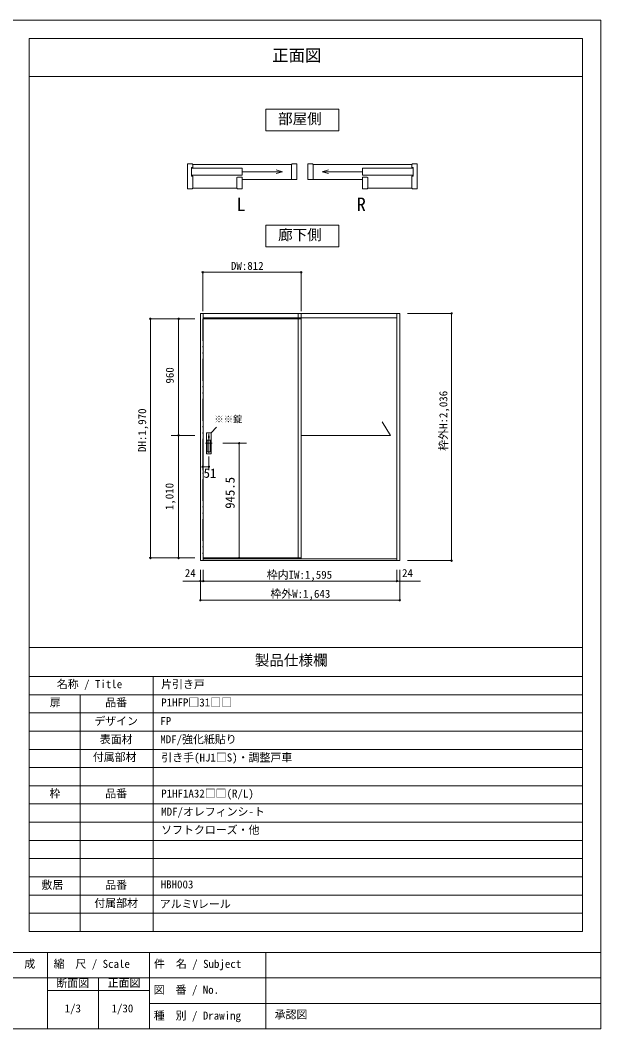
# Model space of a CAD drawing. Units: millimetres on the paper, enlarged 10 times, with parts at other scales. Extents: x -1985 to 2015, y -1370 to 1400.
# Drawn here: x 420 to 2015, y -1370 to 1400 of the extents above; entities that cross this region are included whole.
import ezdxf
from ezdxf.enums import TextEntityAlignment as Align

# ---------------------------------------------------------------- set-up
doc = ezdxf.new("R2010")
doc.units = ezdxf.units.MM
doc.header["$LTSCALE"] = 10
doc.header["$PDMODE"] = 32
doc.header["$PDSIZE"] = 4
doc.linetypes.add('DASHED_DOUBLE_DOTTED', pattern=[11, 6, -1.5, 0.25, -1.5, 0.25, -1.5])
doc.layers.add('1-1_0', color=7, linetype='Continuous', lineweight=20)
doc.layers.add('3-0', color=7, linetype='Continuous', lineweight=20)
doc.styles.add('ＭＳ ゴシック', font='')
doc.styles.get('ＭＳ ゴシック').set_extended_font_data('MS Gothic')

msp = doc.modelspace()

# ---------------------------------------------------------------- linework, layer by layer
at = {"layer": '1-1_0'}
for p, q in [((1965, 1350), (445, 1350)), ((445, -322.5), (445, 1350)), ((1965, -1102.5), (1965, 1350)), ((445, 1245), (1965, 1245)), ((1965, -322.5), (1965, 1245)), ((1965, -322.5), (1965, 1245)), ((1965, -322.5), (1965, 1245)), ((445, -1102.5), (445, -322.5)), ((445, -322.5), (1965, -322.5)), ((445, -322.5), (1965, -322.5)), ((445, -322.5), (1965, -322.5)), ((445, -322.5), (1965, -322.5)), ((445, -402.5), (1965, -402.5)), ((785, -1102.5), (785, -402.5)), ((445, -452.5), (1965, -452.5)), ((585, -1102.5), (585, -452.5)), ((445, -502.5), (1965, -502.5)), ((445, -552.5), (1965, -552.5)), ((445, -602.5), (1965, -602.5)), ((445, -652.5), (1965, -652.5)), ((445, -702.5), (1965, -702.5)), ((445, -752.5), (1965, -752.5)), ((445, -802.5), (1965, -802.5)), ((445, -852.5), (1965, -852.5)), ((445, -902.5), (1965, -902.5)), ((445, -952.5), (1965, -952.5)), ((445, -1002.5), (1965, -1002.5)), ((445, -1052.5), (1965, -1052.5)), ((445, -1102.5), (1965, -1102.5)), ((2015, -1160), (-1985, -1160)), ((495, -1160), (495, -1370)), ((775, -1160), (775, -1370)), ((1095, -1160), (1095, -1370)), ((2015, -1230), (-1175, -1230)), ((635, -1230), (635, -1370)), ((775, -1265), (495, -1265)), ((2015, -1300), (775, -1300)), ((-1985, -1370), (2015, -1370))]:
    msp.add_line(p, q, dxfattribs=at)
for points in [[(2015, -1370), (2015, 1400), (-1985, 1400), (-1985, -1370)], [(445, -322.5), (445, 1245), (1965, 1245)], [(445, -322.5), (445, 1245), (1965, 1245)], [(445, -322.5), (445, 1245), (1965, 1245)]]:
    msp.add_lwpolyline(points, dxfattribs=at)
at = {"layer": '3-0'}
for p, q in [((892.36, 1005.19), (879.46, 1005.19)), ((879.46, 936.79), (879.46, 1005.19)), ((893.86, 1003.39), (1165.66, 1003.39)), ((1165.66, 1003.69), (1165.66, 962.59)), ((1180.06, 962.59), (1180.06, 1005.19)), ((1210.06, 962.59), (1210.06, 1005.19)), ((1224.46, 1003.69), (1224.46, 962.59)), ((1496.26, 1003.39), (1224.46, 1003.39)), ((1497.76, 1005.19), (1510.66, 1005.19)), ((1510.66, 936.79), (1510.66, 1005.19)), ((890.86, 995.59), (890.86, 972.04)), ((893.86, 995.59), (890.86, 995.59)), ((890.86, 993.79), (1029.87, 993.79)), ((1029.87, 973.99), (890.86, 973.99)), ((890.86, 972.04), (893.86, 972.04)), ((1029.87, 993.79), (1029.87, 973.99)), ((1029.87, 983.89), (1140.21, 983.89)), ((1140.21, 983.89), (1122.82, 988.55)), ((1140.21, 983.89), (1122.82, 979.23)), ((1249.91, 983.89), (1267.3, 988.55)), ((1249.91, 983.89), (1267.3, 979.23)), ((1360.25, 983.89), (1249.91, 983.89)), ((1499.26, 993.79), (1360.25, 993.79)), ((1360.25, 993.79), (1360.25, 973.99)), ((1360.25, 973.99), (1499.26, 973.99)), ((1496.26, 995.59), (1499.26, 995.59)), ((1499.26, 972.04), (1496.26, 972.04)), ((1499.26, 995.59), (1499.26, 972.04)), ((1029.87, 936.79), (1029.87, 969.19)), ((1029.87, 962.59), (1180.06, 962.59)), ((1360.25, 962.59), (1210.06, 962.59)), ((1360.25, 936.79), (1360.25, 969.19)), ((892.36, 936.79), (879.46, 936.79)), ((893.86, 938.59), (1015.47, 938.59)), ((1496.26, 938.59), (1374.65, 938.59)), ((1497.76, 936.79), (1510.66, 936.79)), ((923.06, 594.59), (915.06, 594.59)), ((923.06, 594.59), (915.06, 594.59)), ((923.06, 594.59), (1184.06, 594.59)), ((923.06, 582.59), (1184.06, 582.59)), ((1192.06, 594.59), (1184.06, 594.59)), ((1192.06, -78.85), (1192.06, 594.59)), ((1192.06, 594.59), (1462.72, 594.59)), ((1192.06, 584.92), (1192.06, -78.08)), ((1192.06, 582.59), (1192.06, -79.08)), ((1192.06, 582.59), (1454.72, 582.59)), ((1454.72, 594.59), (1454.72, 586.59)), ((1462.72, 594.59), (1454.72, 594.59)), ((921.39, 579.82), (1192.06, 579.82)), ((1192.06, 579.82), (1192.06, -79.18)), ((1437, 259.09), (1414.44, 296.81)), ((938.39, 264.25), (938.39, 211.98)), ((938.39, 264.25), (938.39, 211.98)), ((938.39, 264.25), (938.39, 211.98)), ((1192.06, 259.09), (1437, 259.09)), ((929.14, 238.15), (947.42, 238.15)), ((921.39, -76.85), (1192.06, -76.85)), ((923.06, -79.18), (923.06, -84.18)), ((923.06, -79.18), (1454.72, -79.18)), ((1454.72, -79.18), (1454.72, -84.18)), ((923.06, -84.18), (1454.72, -84.18))]:
    msp.add_line(p, q, dxfattribs=at)
at = {"layer": '3-0', "color": 4, "lineweight": 9}
for p, q in [((921.39, 707.67), (921.39, 600.51)), ((921.39, 707.67), (1192.06, 707.67)), ((1192.06, 707.67), (1192.06, 600.51)), ((1483.57, 594.59), (1604.91, 594.59)), ((1604.91, 594.59), (1604.91, -84.18)), ((777.67, 579.82), (894.45, 579.82)), ((777.67, 579.82), (777.67, -76.85)), ((835.16, 579.82), (899.62, 579.82)), ((855.16, 238.15), (855.16, 579.82)), ((958.91, 282.59), (945.06, 266.99)), ((835.16, 259.82), (899.62, 259.82)), ((855.16, -76.85), (855.16, 238.15)), ((1041.28, 238.15), (976.82, 238.15)), ((1021.28, -76.85), (1021.28, 238.15)), ((921.39, 164.37), (921.39, 201.83)), ((938.39, 164.37), (938.39, 201.83)), ((938.39, 173.52), (921.39, 173.52)), ((777.67, -76.85), (894.45, -76.85)), ((835.16, -76.85), (899.62, -76.85)), ((1049.39, -76.85), (956.06, -76.85)), ((1049.39, -76.85), (956.06, -76.85)), ((1049.39, -76.85), (956.06, -76.85)), ((1041.28, -76.85), (976.82, -76.85)), ((915.06, -109.9), (915.06, -140.57)), ((915.06, -109.9), (915.06, -140.57)), ((923.06, -109.9), (923.06, -140.57)), ((1454.72, -140.57), (1454.72, -109.9)), ((1462.72, -109.9), (1462.72, -140.57)), ((1483.57, -84.18), (1604.91, -84.18)), ((923.06, -140.57), (866.53, -140.57)), ((915.06, -140.57), (915.06, -192.9)), ((923.06, -140.57), (1519.72, -140.57)), ((1454.72, -140.57), (1511.25, -140.57)), ((1462.72, -192.9), (1462.72, -140.57)), ((915.06, -192.9), (1462.72, -192.9))]:
    msp.add_line(p, q, dxfattribs=at)
at = {"layer": '3-0', "linetype": 'DASHED_DOUBLE_DOTTED'}
msp.add_line((921.39, 579.82), (921.39, -76.85), dxfattribs=at)
at = {"layer": '3-0', "color": 3}
for p, q in [((937.56, 258.65), (937.56, 251.99)), ((939.22, 258.65), (937.56, 258.65)), ((939.22, 251.99), (937.56, 251.99)), ((939.06, 258.49), (937.72, 258.49)), ((937.72, 258.49), (937.72, 255.32)), ((939.06, 255.32), (937.72, 255.32)), ((938.06, 257.82), (938.06, 255.99)), ((938.72, 255.99), (938.06, 255.99)), ((939.06, 255.32), (939.06, 258.49)), ((939.22, 251.99), (939.22, 258.65)), ((942.72, 246.99), (934.06, 246.99)), ((934.06, 246.99), (934.06, 214.32)), ((942.72, 214.32), (942.72, 246.99)), ((942.72, 214.32), (934.06, 214.32))]:
    msp.add_line(p, q, dxfattribs=at)
at = {"layer": '3-0'}
for points in [[(1095.06, 1155.93), (1295.06, 1155.93), (1295.06, 1095.93), (1095.06, 1095.93)], [(1095.06, 777.25), (1295.06, 777.25), (1295.06, 837.25), (1095.06, 837.25)]]:
    msp.add_lwpolyline(points, close=True, dxfattribs=at)
for points in [[(892.36, 1005.19), (893.86, 1003.69), (893.86, 995.59)], [(1165.66, 1003.69), (1167.16, 1005.19), (1180.06, 1005.19)], [(1224.46, 1003.69), (1222.96, 1005.19), (1210.06, 1005.19)], [(1497.76, 1005.19), (1496.26, 1003.69), (1496.26, 995.59)], [(892.36, 936.79), (893.86, 938.29), (893.86, 972.04)], [(1497.76, 936.79), (1496.26, 938.29), (1496.26, 972.04)], [(1015.47, 938.29), (1015.47, 967.69), (1016.97, 969.19), (1029.87, 969.19)], [(1374.65, 938.29), (1374.65, 967.69), (1373.15, 969.19), (1360.25, 969.19)], [(1015.47, 938.29), (1016.97, 936.79), (1029.87, 936.79)], [(1374.65, 938.29), (1373.15, 936.79), (1360.25, 936.79)], [(915.06, 594.59), (915.06, -84.18), (923.06, -84.18), (923.06, 594.59)], [(1184.06, 594.59), (1184.06, -79.18), (1192.06, -79.18)], [(1184.06, 582.59), (1192.06, 582.59), (1192.06, -79.08)], [(1454.72, 594.59), (1454.72, -84.18), (1462.72, -84.18), (1462.72, 594.59)]]:
    msp.add_lwpolyline(points, dxfattribs=at)
at = {"layer": '3-0', "color": 3}
msp.add_lwpolyline([(931.72, 209.32), (945.06, 209.32), (945.06, 266.99), (931.72, 266.99)], close=True, dxfattribs=at)
msp.add_lwpolyline([(938.72, 255.99), (938.72, 257.82), (938.06, 257.82)], dxfattribs=at)
at = {"layer": '3-0', "color": 4}
for p in [(921.39, 707.67), (1192.06, 707.67), (777.67, 579.82), (855.16, 579.82), (1604.91, 594.59), (855.16, 259.82), (1021.28, 238.15), (921.39, 173.52), (938.39, 173.52), (777.67, -76.85), (855.16, -76.85), (1021.28, -76.85), (1604.91, -84.18), (915.06, -140.57), (923.06, -140.57), (1454.72, -140.57), (915.06, -192.9), (1462.72, -192.9)]:
    msp.add_point(p, dxfattribs=at)
at = {"layer": '3-0'}
msp.add_point((921.39, 173.52), dxfattribs=at)

# ---------------------------------------------------------------- texts
at = {"layer": '1-1_0', "style": 'ＭＳ ゴシック'}
for s, height, p in [('正面図', 32.99, (1112.24, 1276.98)), ('製品仕様欄', 29.33, (1064.4, -381.07)), ('名称 / Title', 21.99, (520.64, -441.06)), ('片引き戸', 21.99, (807.33, -441.36)), ('扉', 21.99, (501.33, -491.36)), ('品番', 21.99, (653.67, -491.36)), ('P1HFP□31□□', 21.99, (807.33, -491.36)), ('デザイン', 21.99, (623.75, -542.5)), ('FP', 21.99, (804.92, -542.5)), ('表面材', 21.99, (638.75, -592.5)), ('MDF/強化紙貼り', 21.99, (804.92, -592.5)), ('付属部材', 21.99, (619.67, -641.36)), ('引き手(HJ1□S)・調整戸車', 21.99, (807.7, -642.5)), ('枠', 21.99, (500.67, -741.36)), ('品番', 21.99, (653.67, -741.36)), ('P1HF1A32□□(R/L)', 21.99, (807.33, -741.36)), ('MDF/オレフィンシ-ト', 21.99, (807.33, -791.36)), ('ソフトクローズ・他', 21.99, (807.33, -841.36)), ('敷居', 21.99, (478.65, -992.36)), ('品番', 21.99, (653.75, -992.5)), ('HBH003', 21.99, (806.06, -990.99)), ('付属部材', 21.99, (623.75, -1042.5)), ('アルミVレール', 21.99, (803.47, -1044.75)), ('作\u3000成', 21.99, (371.17, -1209.21)), ('縮\u3000尺 / Scale', 21.99, (511.68, -1209.21)), ('件\u3000名 / Subject', 21.99, (787.61, -1209.24)), ('断面図', 21.99, (519.6, -1262.15)), ('正面図', 21.99, (660.4, -1261.44)), ('図\u3000番 / No.', 21.99, (786.77, -1280.35)), ('1/3', 21.99, (542.17, -1331.45)), ('1/30', 21.99, (670.92, -1331.45)), ('種\u3000別 / Drawing', 21.99, (786.94, -1351.29)), ('承認図', 21.99, (1119.03, -1348.1))]:
    msp.add_text(s, height=height, dxfattribs=at).set_placement(p, align=Align.BOTTOM_LEFT)
at = {"layer": '3-0', "style": 'ＭＳ ゴシック'}
for s, height, p in [('部屋側', 29.33, (1128.39, 1105.93)), ('L', 36.66, (1013.92, 865.05)), ('R', 36.66, (1344.52, 865.05)), ('廊下側', 29.33, (1128.39, 787.25)), ('DW:812', 21.99, (998.93, 707.67)), ('※※錠', 18.33, (953.33, 289.49)), ('51', 25.66, (923.92, 135.44)), ('24', 21.99, (872.19, -135.9)), ('枠内IW:1,595', 21.99, (1097.26, -140.57)), ('24', 21.99, (1468.92, -135.9)), ('枠外W:1,643', 21.99, (1107.26, -192.9))]:
    msp.add_text(s, height=height, dxfattribs=at).set_placement(p, align=Align.BOTTOM_LEFT)
for s, height, p in [('960', 21.99, (848.43, 402.01)), ('枠外H:2,036', 21.99, (1599.91, 217.42)), ('DH:1,970', 21.99, (772.67, 213.99)), ('945.5', 25.66, (1016.81, 58.21)), ('1,010', 21.99, (847.66, 54.4))]:
    msp.add_text(s, height=height, rotation=90, dxfattribs=at).set_placement(p, align=Align.BOTTOM_LEFT)

doc.saveas('drawing.dxf')
